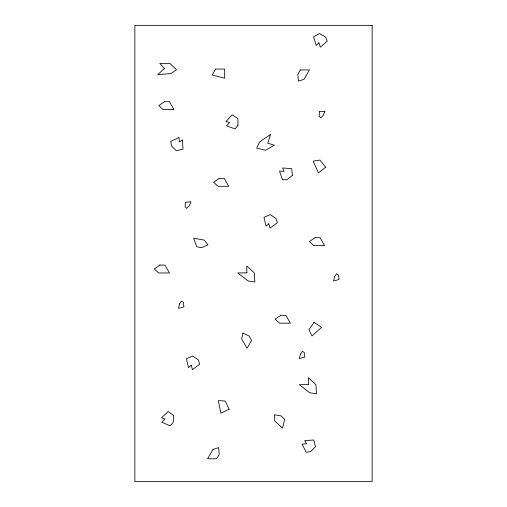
<?xml version="1.0" encoding="UTF-8"?>
<svg xmlns="http://www.w3.org/2000/svg" width="507" height="507" viewBox="0 0 507 507"><rect width="100%" height="100%" fill="white"/><g stroke="black" fill="none" stroke-linecap="round" stroke-linejoin="round"><path stroke-width="0.76" d="M185.366 202.249L185.106 206.805L186.734 208.402L189.124 205.962L191.019 201.811L185.366 202.249M319.416 111.673L319.157 116.23L320.785 117.82L323.174 115.381L325.069 111.229L319.416 111.673M173.673 415.62L173.16 422.445L170.111 425.842L161.765 422.16L165.041 418.978L161.53 417.768L168.191 411.526L173.673 415.62M242.929 333.093L241.617 338.891L247.029 348.265L251.592 340.362L249.102 336.052L242.929 333.093M284.655 419.321L282.494 428.187L274.667 420.715L274.3 414.783L281.055 415.886L284.655 419.321M179.541 303.921L178.401 308.338L183.895 306.919L183.344 302.387L181.462 301.101L179.541 303.921M300.461 354.114L299.32 358.531L304.815 357.112L304.263 352.58L302.381 351.294L300.461 354.114M334.683 276.543L333.543 280.96L339.037 279.541L338.486 275.009L336.604 273.723L334.683 276.543M270.446 134.456L267.778 143.183L274.325 145.186L265.51 150.275L256.643 148.107L259.666 141.966L270.446 134.456M215.551 69.06L212.23 75.042L224.677 78.186L224.677 69.06L215.551 69.06M300.328 69.947L297.837 74.263L298.363 81.082L304.042 79.32L309.454 69.947L300.328 69.947M212.984 449.405L207.578 458.778L216.704 458.778L219.189 454.468L218.663 447.643L212.984 449.405M314.055 322.262L308.915 329.803L311.995 335.919L321.596 327.402L314.055 322.262M237.935 125.33L235.147 128.943L226.547 125.888L229.576 122.479L225.989 121.534L232.162 114.81L237.935 118.486L237.935 125.33M315.424 446.648L310.696 451.598L306.184 452.282L302.071 444.138L306.621 443.764L304.682 440.602L313.789 440L315.424 446.648M318.884 42.829L316.273 45.459L313.535 36.751L319.606 33.595L325.538 37.017L327.269 41.238L320.323 47.157L318.884 42.829M164.401 68.458L157.721 74.681L170.815 73.572L176.506 69.763L169.908 63.451L159.73 63.451L164.401 68.458M268.862 223.752L266.061 226.179L263.982 217.294L270.269 214.594L275.928 218.447L277.342 222.788L269.978 228.175L268.862 223.752M191.291 365.205L188.49 367.632L186.411 358.747L192.698 356.047L198.357 359.9L199.771 364.241L192.407 369.628L191.291 365.205M292.387 175.466L287.013 179.712L282.45 179.757L279.515 171.119L284.072 171.379L282.595 167.982L291.696 168.66L292.387 175.466M325.608 167.228L318.447 172.881L313.193 161.169L319.949 160.066L325.608 167.228M164.452 101.717L158.805 105.583L163.172 109.62L173.996 109.62L169.433 101.717L164.452 101.717M219.233 178.375L213.586 182.241L217.953 186.278L228.777 186.278L224.214 178.375L219.233 178.375M159.914 265.072L154.267 268.938L158.634 272.975L169.458 272.975L164.895 265.072L159.914 265.072M315.056 237.694L309.409 241.56L313.776 245.597L324.6 245.597L320.037 237.694L315.056 237.694M280.834 315.265L275.187 319.131L279.553 323.168L290.378 323.168L285.815 315.265L280.834 315.265M182.501 140.065L179.313 141.966L178.996 137.416L170.796 141.428L171.429 145.946L176.322 150.731L182.989 149.178L182.501 140.065M229.132 409.231L220.906 413.192L218.333 400.619L225.165 401.012L229.132 409.231M207.864 244.83L201.628 247.65L196.729 246.776L193.623 238.195L204.277 240.096L207.864 244.83M246.846 272.842L237.72 272.912L248.113 280.948L254.882 281.987L254.292 272.88L246.795 265.998L246.846 272.842M308.446 384.636L299.32 384.705L309.714 392.741L316.482 393.781L315.893 384.674L308.395 377.791L308.446 384.636M372.138 25.35L134.862 25.35L134.862 481.65L372.138 481.65L372.138 25.35"/></g></svg>
